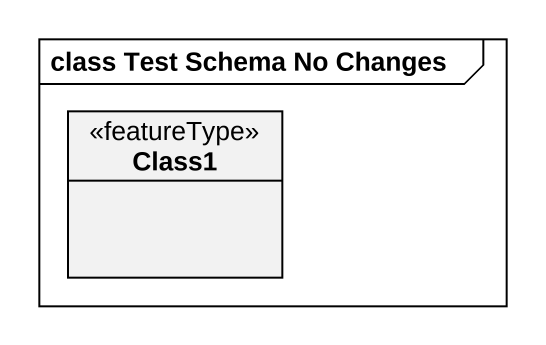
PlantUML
@startuml
mainframe class Test Schema No Changes
hide circle
hide empty members
class Class1 <<featureType>>
@enduml
